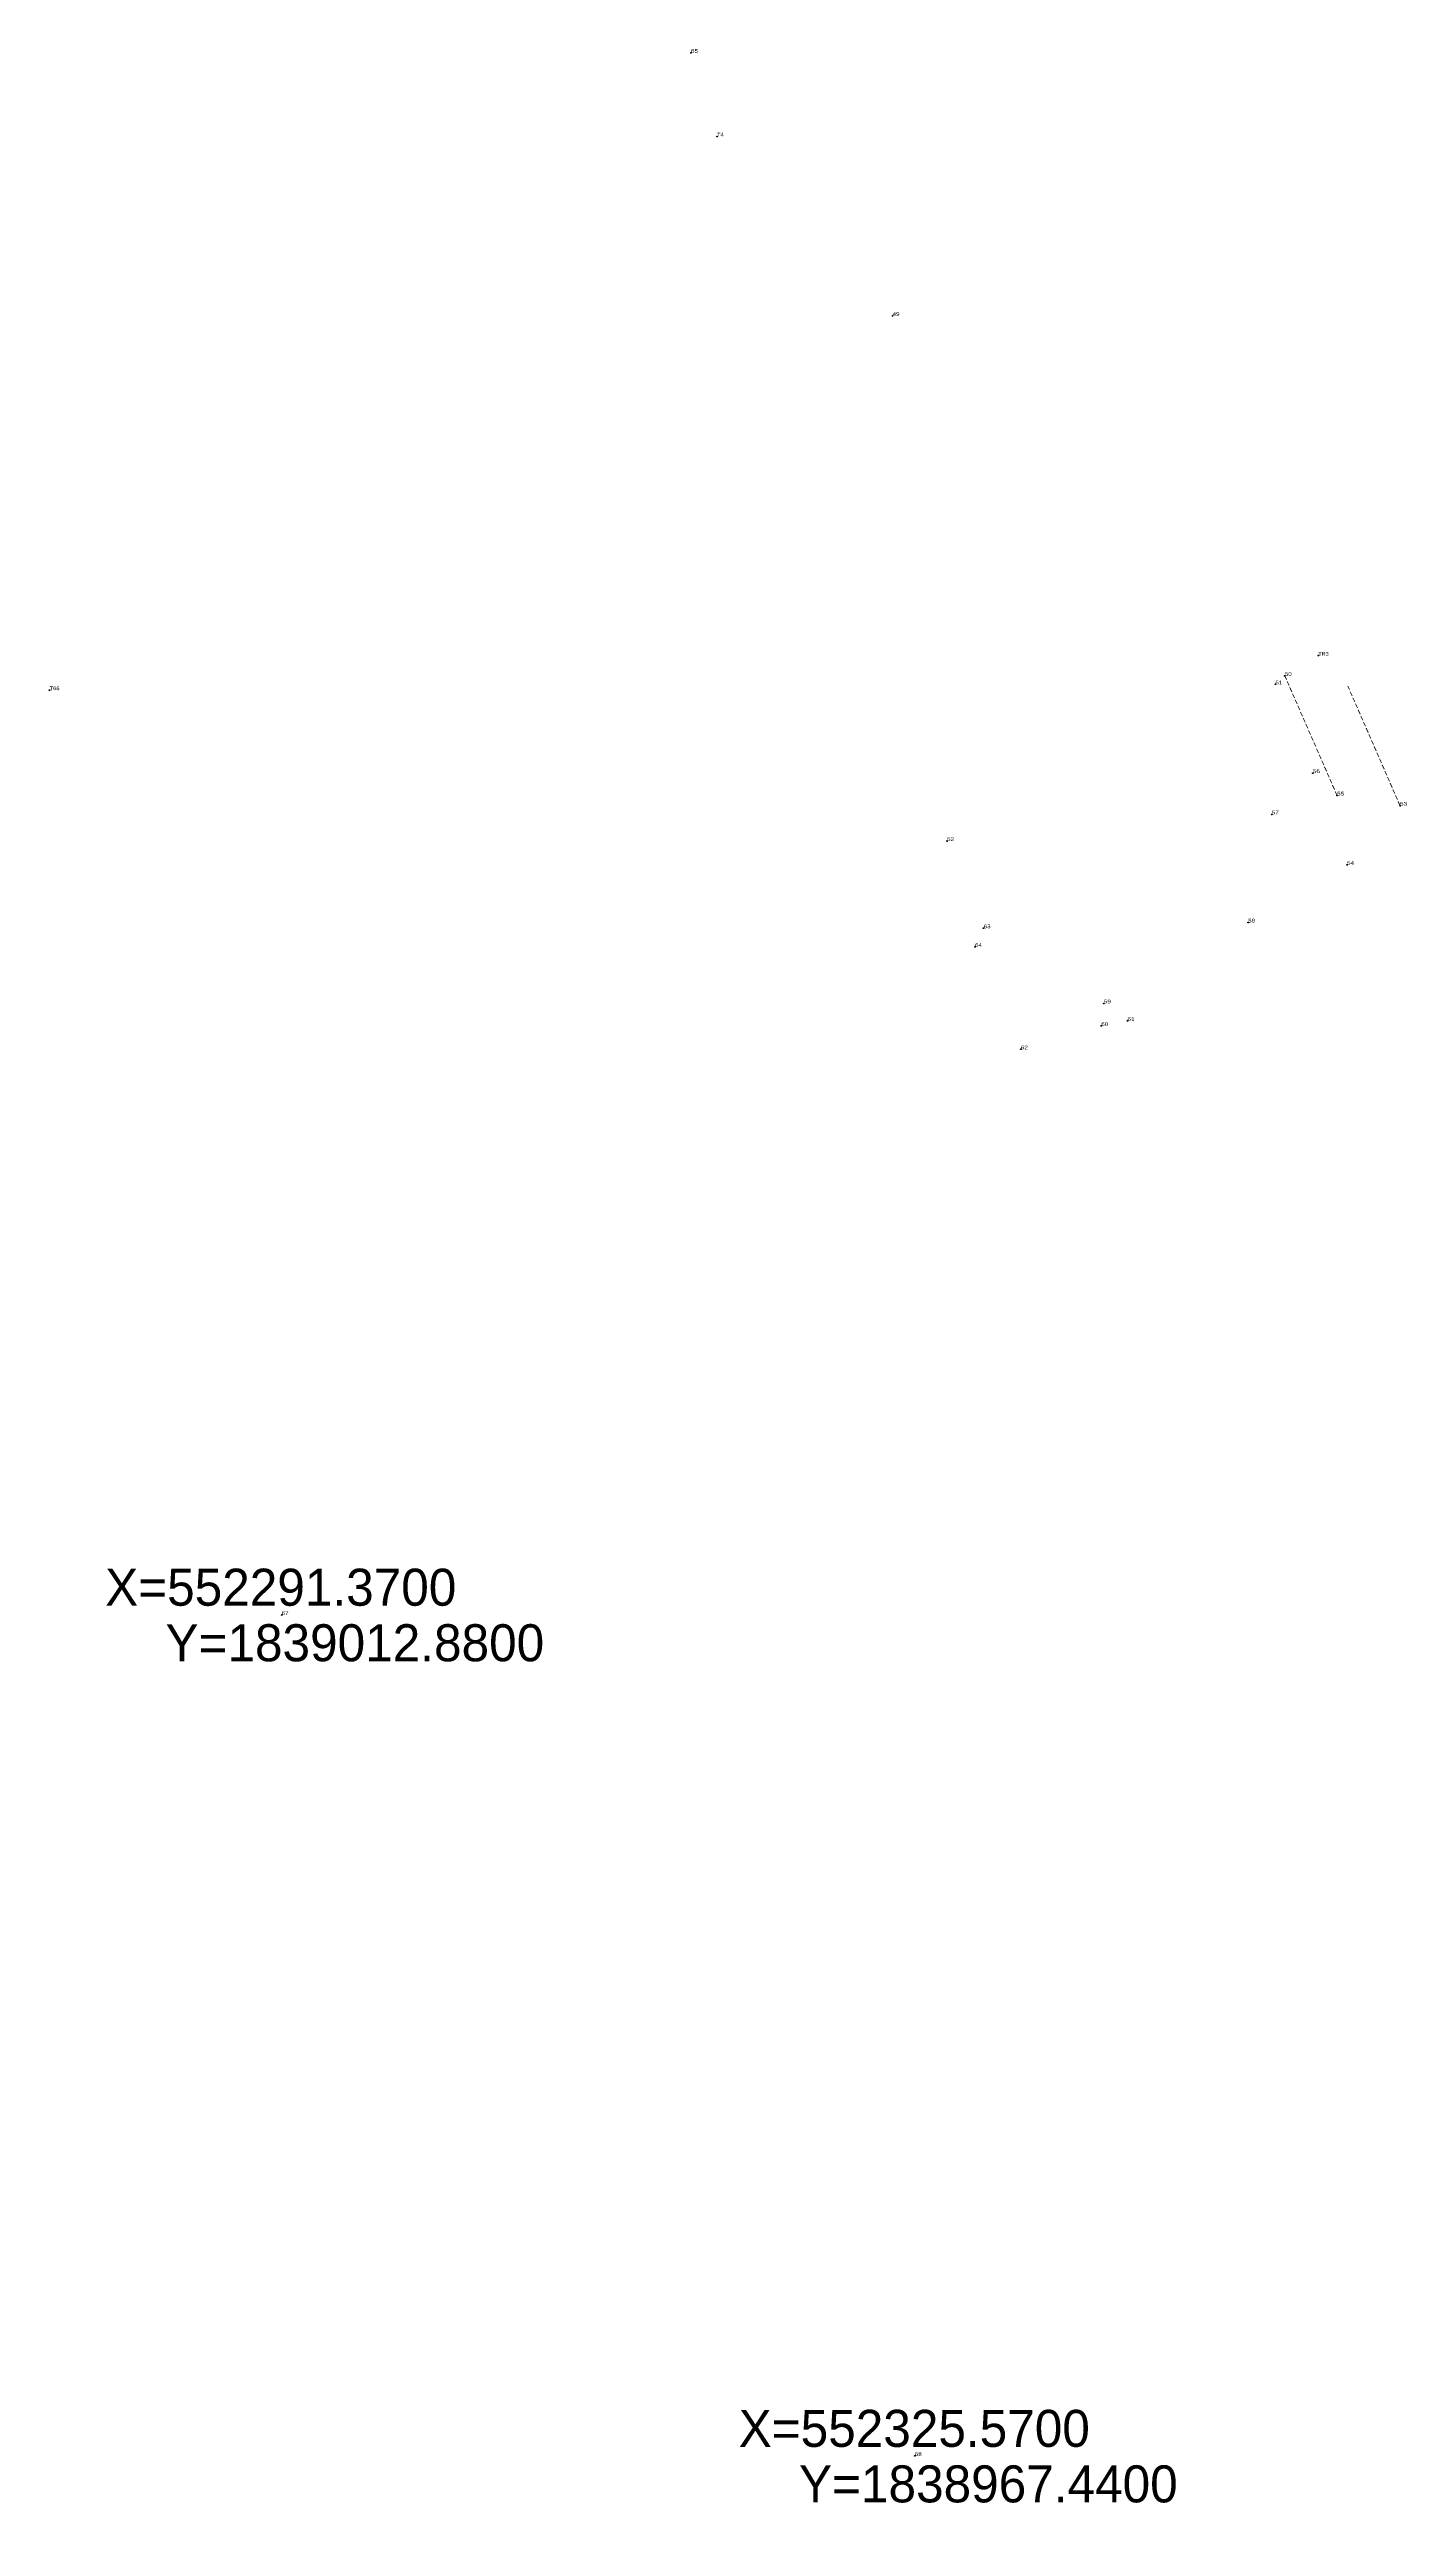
# Model space of a CAD drawing. Header units: metres. Extents: x 549124 to 552352, y 1838209 to 1839328.
# Drawn here: x 552278.8 to 552352.1, y 1838964.9 to 1839097.5 of the extents above; entities that cross this region are included whole.
import ezdxf
from ezdxf.enums import TextEntityAlignment as Align

# ---------------------------------------------------------------- set-up
doc = ezdxf.new("R2010")
doc.units = ezdxf.units.M
doc.header["$LTSCALE"] = 0.08
doc.header["$PDMODE"] = 32
doc.header["$PDSIZE"] = 0.04
doc.linetypes.add('MEDIUM_DASHED', pattern=[4.5, 3, -1.5])
doc.layers.add('12', color=7, linetype='Continuous')
doc.layers.add('7', color=7, linetype='Continuous')
doc.layers.add('22', color=7, linetype='MEDIUM_DASHED', lineweight=13)
doc.layers.add('28', color=7, linetype='Continuous', lineweight=13)

msp = doc.modelspace()

# ---------------------------------------------------------------- linework, layer by layer
at = {"layer": '22'}
for p, q in [((552348.36, 1839057.15), (552345.54, 1839063.61)), ((552351.76, 1839056.6), (552348.94, 1839063.06))]:
    msp.add_line(p, q, dxfattribs=at)
at = {"layer": '7'}
for p in [(552313.47, 1839097.27), (552314.88, 1839092.75), (552324.36, 1839083.06), (552347.35, 1839064.71), (552278.83, 1839062.84), (552345.03, 1839063.16), (552345.53, 1839063.61), (552347.05, 1839058.36), (552348.36, 1839057.15), (552344.83, 1839056.13), (552351.76, 1839056.6), (552327.3, 1839054.69), (552348.9, 1839053.4), (552329.27, 1839049.98), (552343.56, 1839050.29), (552328.81, 1839048.97), (552335.76, 1839045.92), (552335.63, 1839044.71), (552337.04, 1839044.97), (552331.28, 1839043.44), (552291.37, 1839012.88), (552325.56, 1838967.45)]:
    msp.add_point(p, dxfattribs=at)

# ---------------------------------------------------------------- texts
at = {"layer": '12'}
for s, width, p in [('65', 1.3, (552313.47, 1839097.27)), ('T4', 1.15, (552314.88, 1839092.75)), ('49', 1.25, (552324.36, 1839083.06)), ('50', 1.25, (552345.54, 1839063.61)), ('TR3', 1.1, (552347.35, 1839064.7)), ('T66', 1.15, (552278.84, 1839062.84)), ('51', 1.25, (552345.03, 1839063.16)), ('56', 1.3, (552347.05, 1839058.36)), ('55', 1.3, (552348.36, 1839057.15)), ('57', 1.3, (552344.83, 1839056.13)), ('53', 1.3, (552351.76, 1839056.6)), ('52', 1.3, (552327.3, 1839054.69)), ('54', 1.25, (552348.9, 1839053.4)), ('58', 1.25, (552343.56, 1839050.29)), ('64', 1.25, (552328.81, 1839048.97)), ('63', 1.25, (552329.28, 1839049.98)), ('59', 1.3, (552335.76, 1839045.92)), ('61', 1.3, (552337.04, 1839044.97)), ('60', 1.25, (552335.63, 1839044.7)), ('62', 1.3, (552331.28, 1839043.44)), ('67', 1.25, (552291.37, 1839012.88)), ('68', 1.25, (552325.56, 1838967.45))]:
    msp.add_text(s, height=0.2, dxfattribs=dict(at, width=width)).set_placement(p)
at = {"layer": '28'}
for s, p in [('X=552291.3700', (552291.32, 1839013.38)), ('Y=1839012.8800', (552295.32, 1839010.38)), ('X=552325.5700', (552325.53, 1838967.94)), ('Y=1838967.4400', (552329.53, 1838964.94))]:
    msp.add_text(s, height=2, dxfattribs=at).set_placement(p, align=Align.CENTER)

doc.saveas('drawing.dxf')
